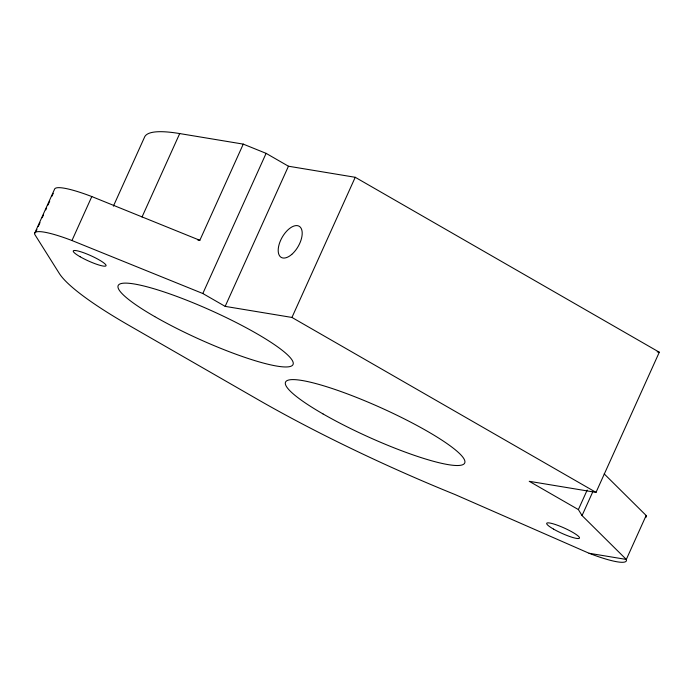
<?xml version="1.0" encoding="UTF-8"?>
<svg xmlns="http://www.w3.org/2000/svg" width="694" height="694" viewBox="0 0 694 694"><rect width="100%" height="100%" fill="white"/><g stroke="black" fill="none" stroke-linecap="round" stroke-linejoin="round"><path stroke-width="1.04" d="M34.7 233.227L54.548 189.254A55.902 9.031 24.3 0 1 91.808 196.558L199.837 240.306L243.264 144.118L266.106 153.357L288.452 166.222L355.233 177.291L659.3 352.222L596.016 492.376L529.236 481.306L578.38 509.578L582.049 515.573L626.309 559.442L646.157 515.477L604.188 473.881M36.045 231.423L36.929 229.471M38.248 226.539L40.009 222.627M42.221 217.743L43.54 214.81M45.752 209.926L46.628 207.974M47.955 205.042L49.716 201.13M51.929 196.246L53.247 193.314M589.067 553.265A54.783 8.848 24.3 0 0 626.309 559.442L589.067 553.265L454.917 494.492A288.661 46.645 24.3 0 1 257.908 399.562L128.685 325.217A187.189 30.25 24.3 0 1 59.25 273.367L34.717 234.355A55.902 9.031 24.3 0 1 71.959 240.523L91.808 196.558M113.382 206.17L144.404 137.464A210.152 33.963 24.3 0 1 179.703 133.569L243.264 144.118M142.027 217.005L179.703 133.569M596.016 492.376L291.948 317.444L225.168 306.375L202.822 293.519L266.106 153.357M225.168 306.375L288.452 166.222M291.948 317.444L355.233 177.291M578.38 509.578L587.202 490.033M582.049 515.573L592.641 492.124M197.721 239.951L199.837 240.306M657.183 351.867L659.3 352.222M71.959 240.523L202.822 293.519M646.157 515.477A54.783 8.848 24.3 0 1 645.706 517.516M80.122 256.754A17.983 2.906 24.3 0 0 106.009 265.793A17.983 2.906 24.3 0 0 82.838 252.46A17.983 2.906 24.3 0 0 80.122 256.754M553.552 529.114A17.983 2.906 24.3 0 0 579.438 538.154A17.983 2.906 24.3 0 0 556.267 524.82A17.983 2.906 24.3 0 0 553.552 529.114M322.988 413.91A98.288 15.884 24.3 0 0 464.529 463.323A98.288 15.884 24.3 0 0 337.831 390.436A98.288 15.884 24.3 0 0 322.988 413.91M154.771 316.62A95.893 15.494 24.3 0 0 292.859 364.818A95.893 15.494 24.3 0 0 169.249 293.709A95.893 15.494 24.3 0 0 154.771 316.62M291.775 254.386A17.983 9.222 -60.1 0 0 299.721 226.617A17.983 9.222 -60.1 0 0 279.101 244.488A17.983 9.222 -60.1 0 0 291.775 254.386"/></g></svg>
